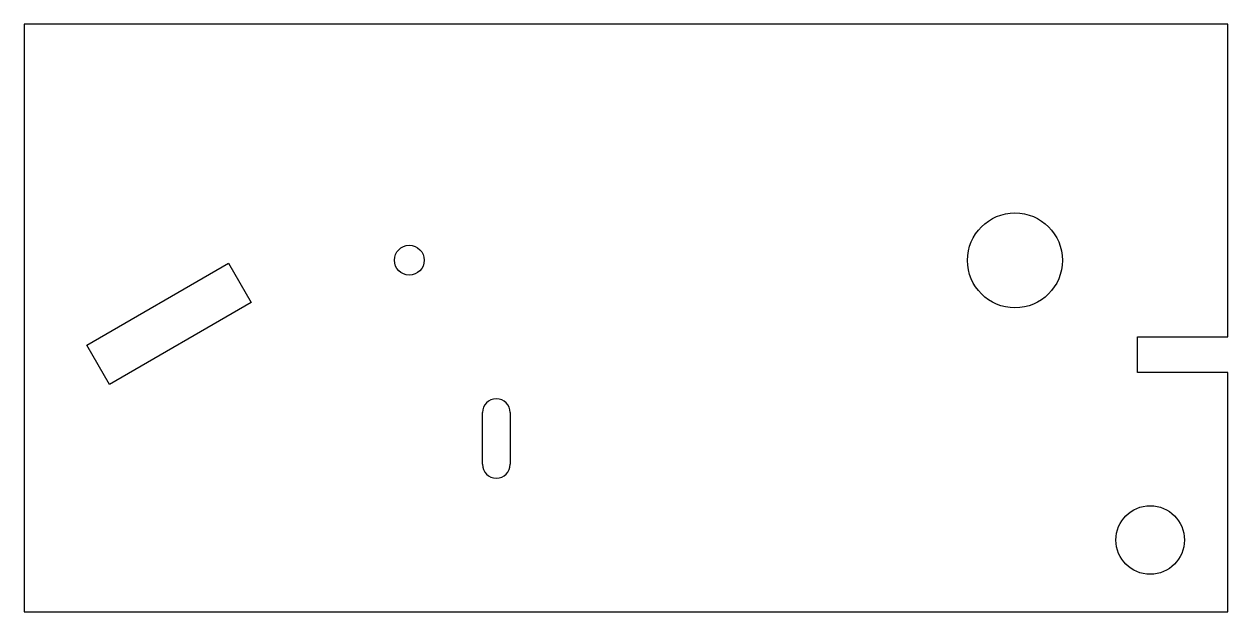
# Model space of a CAD drawing. Header units: millimetres. Extents: x 0 to 160, y 0 to 78.
import ezdxf

# ---------------------------------------------------------------- set-up
doc = ezdxf.new("R2010")
doc.units = ezdxf.units.MM
doc.layers.add('CUT', color=7, linetype='Continuous')

msp = doc.modelspace()

# ---------------------------------------------------------------- linework, layer by layer
at = {"layer": 'CUT'}
for p, q in [((159.81, 77.99), (0, 77.99)), ((0, 77.99), (0, 0)), ((159.81, 36.51), (159.81, 77.99)), ((8.31, 35.37), (27.15, 46.25)), ((27.15, 46.25), (30.15, 41.04)), ((30.15, 41.04), (11.32, 30.17)), ((11.32, 30.17), (8.31, 35.37)), ((147.8, 31.76), (147.8, 36.51)), ((147.8, 36.51), (159.81, 36.51)), ((159.81, 31.76), (147.8, 31.76)), ((159.81, 0), (159.81, 31.76)), ((60.84, 19.59), (60.84, 26.44)), ((64.53, 26.44), (64.53, 19.59)), ((0, 0), (159.81, 0))]:
    msp.add_line(p, q, dxfattribs=at)
for centre, radius in [((131.54, 46.64), 6.3), ((51.14, 46.66), 1.98), ((149.49, 9.54), 4.55)]:
    msp.add_circle(centre, radius, dxfattribs=at)
for centre, start, end in [((62.69, 26.44), 0, 180), ((62.69, 19.59), 180, 0)]:
    msp.add_arc(centre, 1.84, start, end, dxfattribs=at)

doc.saveas('drawing.dxf')
